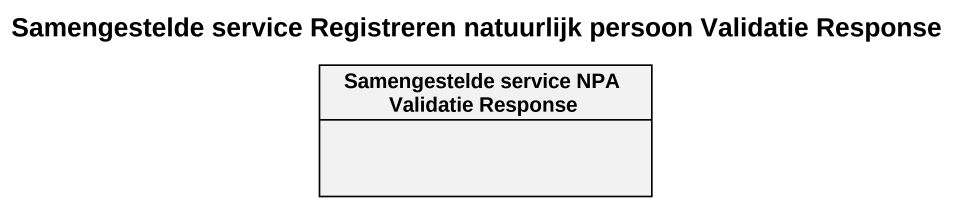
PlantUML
@startuml
title Samengestelde service Registreren natuurlijk persoon Validatie Response
hide circle
hide empty members
class "Samengestelde service NPA Validatie Response" as Samengestelde_service_NPA
@enduml
